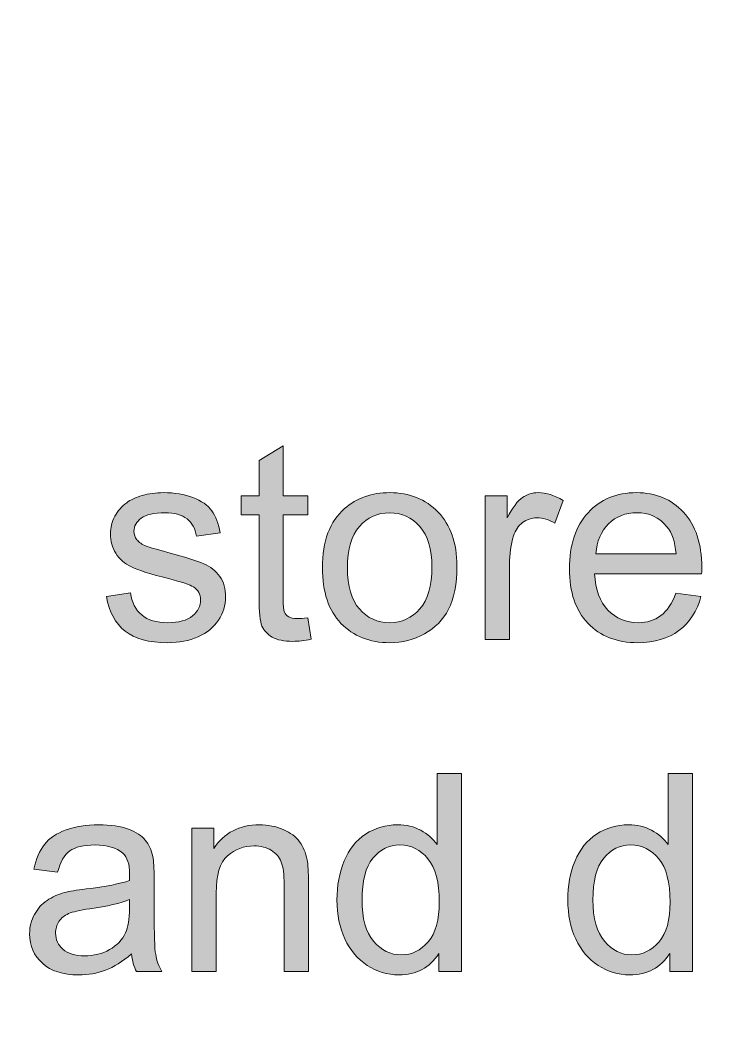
# Model space of a CAD drawing. Header units: inches. Extents: x -17.6 to 82.3, y -15.1 to 23.2.
# Drawn here: x 81.147 to 81.63, y -4.567 to -3.859 of the extents above; entities that cross this region are included whole.
import ezdxf

# ---------------------------------------------------------------- set-up
doc = ezdxf.new("R2010")
doc.units = ezdxf.units.IN
doc.header["$MEASUREMENT"] = 0
doc.layers.add('0_0', color=7, linetype='Continuous', lineweight=0)
doc.layers.add('G-ANNO-TTLB', color=7, linetype='Continuous', lineweight=0)

# ---------------------------------------------------------------- blocks, each defined once
blk = doc.blocks.new('Block_21')
at = {"layer": '0_0', "true_color": 0x000000, "transparency": 33554687}
h = blk.add_hatch(color=18, dxfattribs=at)
h.dxf.hatch_style = 2
edge = h.paths.add_edge_path()
edge.add_spline(control_points=[(81.34861, -4.2785), (81.34861, -4.2785), (81.35107, -4.29359), (81.35107, -4.29359), (81.34626, -4.29461), (81.34196, -4.29511), (81.33816, -4.29511), (81.33195, -4.29511), (81.32715, -4.29414), (81.32373, -4.29217), (81.32031, -4.2902), (81.3179, -4.28762), (81.31651, -4.28442), (81.31512, -4.28124), (81.31443, -4.27451), (81.31443, -4.26426), (81.31443, -4.26426), (81.31443, -4.20624), (81.31443, -4.20624), (81.31443, -4.20624), (81.30189, -4.20624), (81.30189, -4.20624), (81.30189, -4.20624), (81.30189, -4.19295), (81.30189, -4.19295), (81.30189, -4.19295), (81.31443, -4.19295), (81.31443, -4.19295), (81.31443, -4.19295), (81.31443, -4.16798), (81.31443, -4.16798), (81.31443, -4.16798), (81.33141, -4.15773), (81.33141, -4.15773), (81.33141, -4.15773), (81.33141, -4.19295), (81.33141, -4.19295), (81.33141, -4.19295), (81.34861, -4.19295), (81.34861, -4.19295), (81.34861, -4.19295), (81.34861, -4.20624), (81.34861, -4.20624), (81.34861, -4.20624), (81.33141, -4.20624), (81.33141, -4.20624), (81.33141, -4.20624), (81.33141, -4.2652), (81.33141, -4.2652), (81.33141, -4.27007), (81.33171, -4.27321), (81.33232, -4.2746), (81.33293, -4.276), (81.3339, -4.2771), (81.33526, -4.27793), (81.33662, -4.27875), (81.33857, -4.27916), (81.34109, -4.27916), (81.34299, -4.27916), (81.3455, -4.27894), (81.34861, -4.2785)], knot_values=[0, 0, 0, 0, 1, 1, 1, 2, 2, 2, 3, 3, 3, 4, 4, 4, 5, 5, 5, 6, 6, 6, 7, 7, 7, 8, 8, 8, 9, 9, 9, 10, 10, 10, 11, 11, 11, 12, 12, 12, 13, 13, 13, 14, 14, 14, 15, 15, 15, 16, 16, 16, 17, 17, 17, 18, 18, 18, 19, 19, 19, 20, 20, 20, 20], degree=3, periodic=0)
h = blk.add_hatch(color=18, dxfattribs=at)
h.dxf.hatch_style = 2
edge = h.paths.add_edge_path()
edge.add_spline(control_points=[(81.20722, -4.26369), (81.20722, -4.26369), (81.22412, -4.26103), (81.22412, -4.26103), (81.22507, -4.2678), (81.22773, -4.27299), (81.23206, -4.2766), (81.23638, -4.28021), (81.24246, -4.28201), (81.25024, -4.28201), (81.25808, -4.28201), (81.26392, -4.28041), (81.26771, -4.27721), (81.27151, -4.27402), (81.27341, -4.27026), (81.27341, -4.26596), (81.27341, -4.2621), (81.27173, -4.25906), (81.26836, -4.25685), (81.26603, -4.25533), (81.2602, -4.2534), (81.2509, -4.25106), (81.23836, -4.2479), (81.22968, -4.24516), (81.22484, -4.24284), (81.22, -4.24053), (81.21634, -4.23733), (81.21383, -4.23326), (81.21132, -4.22917), (81.21007, -4.22466), (81.21007, -4.21973), (81.21007, -4.21524), (81.2111, -4.21107), (81.21316, -4.20725), (81.21522, -4.20341), (81.21802, -4.20024), (81.22157, -4.1977), (81.22423, -4.19573), (81.22784, -4.19408), (81.23244, -4.19271), (81.23703, -4.19135), (81.24194, -4.19067), (81.24721, -4.19067), (81.25511, -4.19067), (81.26206, -4.19181), (81.26804, -4.19409), (81.27402, -4.19637), (81.27843, -4.19946), (81.28128, -4.20334), (81.28413, -4.20725), (81.28609, -4.21244), (81.28716, -4.21897), (81.28716, -4.21897), (81.27045, -4.22125), (81.27045, -4.22125), (81.26969, -4.21605), (81.2675, -4.21201), (81.26386, -4.20909), (81.26023, -4.20618), (81.25507, -4.20473), (81.24843, -4.20473), (81.24059, -4.20473), (81.23499, -4.20603), (81.23164, -4.20862), (81.22827, -4.21121), (81.22659, -4.21425), (81.22659, -4.21773), (81.22659, -4.21994), (81.22729, -4.22194), (81.22868, -4.22371), (81.23008, -4.22555), (81.23226, -4.22706), (81.23524, -4.22827), (81.23695, -4.22891), (81.24197, -4.23036), (81.25033, -4.23264), (81.26242, -4.23587), (81.27086, -4.23851), (81.27563, -4.24056), (81.28041, -4.24262), (81.28417, -4.24562), (81.28689, -4.24954), (81.28961, -4.25346), (81.29096, -4.25834), (81.29096, -4.26416), (81.29096, -4.26986), (81.28931, -4.27523), (81.28598, -4.28025), (81.28266, -4.28529), (81.27786, -4.28917), (81.27159, -4.29194), (81.26533, -4.29468), (81.25825, -4.29606), (81.25033, -4.29606), (81.23722, -4.29606), (81.22724, -4.29333), (81.22038, -4.2879), (81.21351, -4.28246), (81.20912, -4.27439), (81.20722, -4.26369)], knot_values=[0, 0, 0, 0, 1, 1, 1, 2, 2, 2, 3, 3, 3, 4, 4, 4, 5, 5, 5, 6, 6, 6, 7, 7, 7, 8, 8, 8, 9, 9, 9, 10, 10, 10, 11, 11, 11, 12, 12, 12, 13, 13, 13, 14, 14, 14, 15, 15, 15, 16, 16, 16, 17, 17, 17, 18, 18, 18, 19, 19, 19, 20, 20, 20, 21, 21, 21, 22, 22, 22, 23, 23, 23, 24, 24, 24, 25, 25, 25, 26, 26, 26, 27, 27, 27, 28, 28, 28, 29, 29, 29, 30, 30, 30, 31, 31, 31, 32, 32, 32, 33, 33, 33, 33], degree=3, periodic=0)
h = blk.add_hatch(color=18, dxfattribs=at)
h.dxf.hatch_style = 2
edge = h.paths.add_edge_path()
edge.add_spline(control_points=[(81.37652, -4.24337), (81.37652, -4.25628), (81.37933, -4.26595), (81.38496, -4.27238), (81.3906, -4.2788), (81.39768, -4.28201), (81.40622, -4.28201), (81.41471, -4.28201), (81.42177, -4.27878), (81.42741, -4.27233), (81.43304, -4.26587), (81.43585, -4.25602), (81.43585, -4.2428), (81.43585, -4.23033), (81.43302, -4.22088), (81.42735, -4.21446), (81.42169, -4.20803), (81.41465, -4.20482), (81.40622, -4.20482), (81.39768, -4.20482), (81.3906, -4.20802), (81.38496, -4.21441), (81.37933, -4.2208), (81.37652, -4.23046), (81.37652, -4.24337)], knot_values=[0, 0, 0, 0, 1, 1, 1, 2, 2, 2, 3, 3, 3, 4, 4, 4, 5, 5, 5, 6, 6, 6, 7, 7, 7, 8, 8, 8, 8], degree=3, periodic=0)
edge = h.paths.add_edge_path()
edge.add_spline(control_points=[(81.35894, -4.24337), (81.35894, -4.22469), (81.36414, -4.21087), (81.37451, -4.20188), (81.38319, -4.1944), (81.39376, -4.19067), (81.40622, -4.19067), (81.42008, -4.19067), (81.43142, -4.19522), (81.44021, -4.20429), (81.44902, -4.21338), (81.45342, -4.22593), (81.45342, -4.24194), (81.45342, -4.25492), (81.45147, -4.26512), (81.44758, -4.27257), (81.44368, -4.28), (81.43802, -4.28578), (81.43058, -4.28989), (81.42315, -4.294), (81.41503, -4.29606), (81.40622, -4.29606), (81.39212, -4.29606), (81.3807, -4.29153), (81.372, -4.28248), (81.36331, -4.27344), (81.35894, -4.26039), (81.35894, -4.24337)], knot_values=[0, 0, 0, 0, 1, 1, 1, 2, 2, 2, 3, 3, 3, 4, 4, 4, 5, 5, 5, 6, 6, 6, 7, 7, 7, 8, 8, 8, 9, 9, 9, 9], degree=3, periodic=0)
h = blk.add_hatch(color=18, dxfattribs=at)
h.dxf.hatch_style = 2
edge = h.paths.add_edge_path()
edge.add_spline(control_points=[(81.47325, -4.29378), (81.47325, -4.29378), (81.47325, -4.19295), (81.47325, -4.19295), (81.47325, -4.19295), (81.48863, -4.19295), (81.48863, -4.19295), (81.48863, -4.19295), (81.48863, -4.20824), (81.48863, -4.20824), (81.49257, -4.20109), (81.49619, -4.19637), (81.49951, -4.19409), (81.50283, -4.19181), (81.50648, -4.19067), (81.51047, -4.19067), (81.51624, -4.19067), (81.52209, -4.1925), (81.52805, -4.19618), (81.52805, -4.19618), (81.52216, -4.21204), (81.52216, -4.21204), (81.51799, -4.20957), (81.51381, -4.20833), (81.50963, -4.20833), (81.50589, -4.20833), (81.50254, -4.20946), (81.49957, -4.2117), (81.49658, -4.21395), (81.49447, -4.21707), (81.49319, -4.22106), (81.49129, -4.22713), (81.49034, -4.23378), (81.49034, -4.24099), (81.49034, -4.24099), (81.49034, -4.29378), (81.49034, -4.29378), (81.49034, -4.29378), (81.47325, -4.29378), (81.47325, -4.29378)], knot_values=[0, 0, 0, 0, 1, 1, 1, 2, 2, 2, 3, 3, 3, 4, 4, 4, 5, 5, 5, 6, 6, 6, 7, 7, 7, 8, 8, 8, 9, 9, 9, 10, 10, 10, 11, 11, 11, 12, 12, 12, 13, 13, 13, 13], degree=3, periodic=0)
h = blk.add_hatch(color=18, dxfattribs=at)
h.dxf.hatch_style = 2
edge = h.paths.add_edge_path()
edge.add_spline(control_points=[(81.55111, -4.23368), (81.55111, -4.23368), (81.60742, -4.23368), (81.60742, -4.23368), (81.60666, -4.22521), (81.60451, -4.21884), (81.60097, -4.2146), (81.59551, -4.20802), (81.58846, -4.20473), (81.57978, -4.20473), (81.57194, -4.20473), (81.56535, -4.20736), (81.55999, -4.21261), (81.55463, -4.21785), (81.55168, -4.22488), (81.55111, -4.23368)], knot_values=[0, 0, 0, 0, 1, 1, 1, 2, 2, 2, 3, 3, 3, 4, 4, 4, 5, 5, 5, 5], degree=3, periodic=0)
edge = h.paths.add_edge_path()
edge.add_spline(control_points=[(81.60723, -4.26131), (81.60723, -4.26131), (81.62489, -4.2635), (81.62489, -4.2635), (81.6221, -4.27382), (81.61694, -4.28182), (81.6094, -4.28752), (81.60187, -4.29321), (81.59226, -4.29606), (81.58054, -4.29606), (81.5658, -4.29606), (81.5541, -4.29152), (81.54546, -4.28244), (81.53682, -4.27336), (81.5325, -4.26062), (81.5325, -4.24422), (81.5325, -4.22725), (81.53687, -4.2141), (81.5456, -4.20473), (81.55433, -4.19535), (81.56567, -4.19067), (81.57959, -4.19067), (81.59307, -4.19067), (81.60409, -4.19526), (81.61263, -4.20444), (81.62118, -4.21362), (81.62546, -4.22654), (81.62546, -4.24318), (81.62546, -4.24419), (81.62542, -4.24571), (81.62535, -4.24773), (81.62535, -4.24773), (81.55016, -4.24773), (81.55016, -4.24773), (81.55079, -4.25882), (81.55393, -4.26729), (81.55957, -4.27318), (81.5652, -4.27907), (81.57222, -4.28201), (81.58065, -4.28201), (81.58691, -4.28201), (81.59226, -4.28037), (81.59668, -4.27707), (81.60111, -4.27378), (81.60463, -4.26853), (81.60723, -4.26131)], knot_values=[0, 0, 0, 0, 1, 1, 1, 2, 2, 2, 3, 3, 3, 4, 4, 4, 5, 5, 5, 6, 6, 6, 7, 7, 7, 8, 8, 8, 9, 9, 9, 10, 10, 10, 11, 11, 11, 12, 12, 12, 13, 13, 13, 14, 14, 14, 15, 15, 15, 15], degree=3, periodic=0)
h = blk.add_hatch(color=18, dxfattribs=at)
h.dxf.hatch_style = 2
edge = h.paths.add_edge_path()
edge.add_spline(control_points=[(81.38677, -4.47679), (81.38677, -4.48971), (81.38949, -4.49936), (81.39494, -4.50575), (81.40038, -4.51214), (81.40679, -4.51534), (81.4142, -4.51534), (81.42167, -4.51534), (81.42802, -4.51229), (81.43324, -4.50617), (81.43846, -4.50007), (81.44108, -4.49075), (81.44108, -4.47822), (81.44108, -4.46442), (81.43842, -4.45429), (81.43311, -4.44784), (81.42779, -4.44138), (81.42122, -4.43815), (81.41344, -4.43815), (81.40584, -4.43815), (81.3995, -4.44126), (81.39441, -4.44746), (81.38932, -4.45365), (81.38677, -4.46343), (81.38677, -4.47679)], knot_values=[0, 0, 0, 0, 1, 1, 1, 2, 2, 2, 3, 3, 3, 4, 4, 4, 5, 5, 5, 6, 6, 6, 7, 7, 7, 8, 8, 8, 8], degree=3, periodic=0)
edge = h.paths.add_edge_path()
edge.add_spline(control_points=[(81.44078, -4.52711), (81.44078, -4.52711), (81.44078, -4.51439), (81.44078, -4.51439), (81.43439, -4.52439), (81.42499, -4.52939), (81.4126, -4.52939), (81.40455, -4.52939), (81.39716, -4.52718), (81.39042, -4.52275), (81.38368, -4.51831), (81.37846, -4.51213), (81.37476, -4.50419), (81.37105, -4.49624), (81.36919, -4.48711), (81.36919, -4.47679), (81.36919, -4.46673), (81.37088, -4.4576), (81.37424, -4.4494), (81.37759, -4.4412), (81.38262, -4.43492), (81.38932, -4.43056), (81.39604, -4.42619), (81.40354, -4.424), (81.41184, -4.424), (81.41791, -4.424), (81.42331, -4.42528), (81.42806, -4.42786), (81.43281, -4.43041), (81.43667, -4.43376), (81.43964, -4.43787), (81.43964, -4.43787), (81.43964, -4.38793), (81.43964, -4.38793), (81.43964, -4.38793), (81.45665, -4.38793), (81.45665, -4.38793), (81.45665, -4.38793), (81.45665, -4.52711), (81.45665, -4.52711), (81.45665, -4.52711), (81.44078, -4.52711), (81.44078, -4.52711)], knot_values=[0, 0, 0, 0, 1, 1, 1, 2, 2, 2, 3, 3, 3, 4, 4, 4, 5, 5, 5, 6, 6, 6, 7, 7, 7, 8, 8, 8, 9, 9, 9, 10, 10, 10, 11, 11, 11, 12, 12, 12, 13, 13, 13, 14, 14, 14, 14], degree=3, periodic=0)
h = blk.add_hatch(color=18, dxfattribs=at)
h.dxf.hatch_style = 2
edge = h.paths.add_edge_path()
edge.add_spline(control_points=[(81.54894, -4.47679), (81.54894, -4.48971), (81.55165, -4.49936), (81.5571, -4.50575), (81.56254, -4.51214), (81.56896, -4.51534), (81.57636, -4.51534), (81.58384, -4.51534), (81.59018, -4.51229), (81.5954, -4.50617), (81.60063, -4.50007), (81.60324, -4.49075), (81.60324, -4.47822), (81.60324, -4.46442), (81.60059, -4.45429), (81.59527, -4.44784), (81.58995, -4.44138), (81.58339, -4.43815), (81.5756, -4.43815), (81.56801, -4.43815), (81.56166, -4.44126), (81.55657, -4.44746), (81.55149, -4.45365), (81.54894, -4.46343), (81.54894, -4.47679)], knot_values=[0, 0, 0, 0, 1, 1, 1, 2, 2, 2, 3, 3, 3, 4, 4, 4, 5, 5, 5, 6, 6, 6, 7, 7, 7, 8, 8, 8, 8], degree=3, periodic=0)
edge = h.paths.add_edge_path()
edge.add_spline(control_points=[(81.60295, -4.52711), (81.60295, -4.52711), (81.60295, -4.51439), (81.60295, -4.51439), (81.59656, -4.52439), (81.58716, -4.52939), (81.57476, -4.52939), (81.56672, -4.52939), (81.55933, -4.52718), (81.55259, -4.52275), (81.54584, -4.51831), (81.54062, -4.51213), (81.53692, -4.50419), (81.53322, -4.49624), (81.53136, -4.48711), (81.53136, -4.47679), (81.53136, -4.46673), (81.53304, -4.4576), (81.5364, -4.4494), (81.53975, -4.4412), (81.54479, -4.43492), (81.55149, -4.43056), (81.5582, -4.42619), (81.5657, -4.424), (81.574, -4.424), (81.58008, -4.424), (81.58548, -4.42528), (81.59022, -4.42786), (81.59497, -4.43041), (81.59884, -4.43376), (81.60181, -4.43787), (81.60181, -4.43787), (81.60181, -4.38793), (81.60181, -4.38793), (81.60181, -4.38793), (81.61882, -4.38793), (81.61882, -4.38793), (81.61882, -4.38793), (81.61882, -4.52711), (81.61882, -4.52711), (81.61882, -4.52711), (81.60295, -4.52711), (81.60295, -4.52711)], knot_values=[0, 0, 0, 0, 1, 1, 1, 2, 2, 2, 3, 3, 3, 4, 4, 4, 5, 5, 5, 6, 6, 6, 7, 7, 7, 8, 8, 8, 9, 9, 9, 10, 10, 10, 11, 11, 11, 12, 12, 12, 13, 13, 13, 14, 14, 14, 14], degree=3, periodic=0)
h = blk.add_hatch(color=18, dxfattribs=at)
h.dxf.hatch_style = 2
edge = h.paths.add_edge_path()
edge.add_spline(control_points=[(81.22347, -4.47651), (81.21726, -4.47904), (81.20795, -4.48119), (81.19556, -4.48296), (81.18853, -4.48398), (81.18355, -4.48512), (81.18064, -4.48638), (81.17773, -4.48764), (81.17548, -4.4895), (81.17391, -4.49193), (81.17232, -4.49437), (81.17152, -4.49708), (81.17152, -4.50005), (81.17152, -4.50461), (81.17326, -4.50841), (81.1767, -4.51145), (81.18015, -4.51449), (81.18519, -4.516), (81.19184, -4.516), (81.19843, -4.516), (81.20429, -4.51457), (81.20942, -4.51168), (81.21455, -4.5088), (81.2183, -4.50487), (81.2207, -4.49986), (81.22255, -4.496), (81.22347, -4.4903), (81.22347, -4.48277), (81.22347, -4.48277), (81.22347, -4.47651), (81.22347, -4.47651)], knot_values=[0, 0, 0, 0, 1, 1, 1, 2, 2, 2, 3, 3, 3, 4, 4, 4, 5, 5, 5, 6, 6, 6, 7, 7, 7, 8, 8, 8, 9, 9, 9, 10, 10, 10, 10], degree=3, periodic=0)
edge = h.paths.add_edge_path()
edge.add_spline(control_points=[(81.22488, -4.51468), (81.21856, -4.52006), (81.21246, -4.52386), (81.20661, -4.52607), (81.20076, -4.52828), (81.19447, -4.52939), (81.18777, -4.52939), (81.17669, -4.52939), (81.16817, -4.52668), (81.16222, -4.52128), (81.15628, -4.51586), (81.15329, -4.50895), (81.15329, -4.50053), (81.15329, -4.49559), (81.15443, -4.49109), (81.15667, -4.48699), (81.15891, -4.48292), (81.16187, -4.47964), (81.1655, -4.47717), (81.16914, -4.4747), (81.17323, -4.47283), (81.17779, -4.47157), (81.18115, -4.47069), (81.18621, -4.46984), (81.19298, -4.46901), (81.20679, -4.46737), (81.21695, -4.4654), (81.22347, -4.46312), (81.22352, -4.46077), (81.22355, -4.4593), (81.22355, -4.45866), (81.22355, -4.4517), (81.22195, -4.44679), (81.21872, -4.44394), (81.21436, -4.44008), (81.20786, -4.43815), (81.19925, -4.43815), (81.19122, -4.43815), (81.18528, -4.43956), (81.18145, -4.44237), (81.17763, -4.44519), (81.17479, -4.45018), (81.17296, -4.45733), (81.17296, -4.45733), (81.15625, -4.45505), (81.15625, -4.45505), (81.15777, -4.4479), (81.16026, -4.44213), (81.16374, -4.43773), (81.16722, -4.43332), (81.17225, -4.42995), (81.17885, -4.42756), (81.18542, -4.4252), (81.19305, -4.424), (81.20171, -4.424), (81.21033, -4.424), (81.21733, -4.42502), (81.22271, -4.42704), (81.22808, -4.42906), (81.23204, -4.43161), (81.23456, -4.43469), (81.2371, -4.43776), (81.23888, -4.44164), (81.23988, -4.44632), (81.24045, -4.44923), (81.24075, -4.45448), (81.24075, -4.46208), (81.24075, -4.46208), (81.24075, -4.48486), (81.24075, -4.48486), (81.24075, -4.50075), (81.2411, -4.5108), (81.24183, -4.51501), (81.24257, -4.51922), (81.244, -4.52325), (81.24615, -4.52711), (81.24615, -4.52711), (81.2283, -4.52711), (81.2283, -4.52711), (81.22654, -4.52357), (81.2254, -4.51942), (81.22488, -4.51468)], knot_values=[0, 0, 0, 0, 1, 1, 1, 2, 2, 2, 3, 3, 3, 4, 4, 4, 5, 5, 5, 6, 6, 6, 7, 7, 7, 8, 8, 8, 9, 9, 9, 10, 10, 10, 11, 11, 11, 12, 12, 12, 13, 13, 13, 14, 14, 14, 15, 15, 15, 16, 16, 16, 17, 17, 17, 18, 18, 18, 19, 19, 19, 20, 20, 20, 21, 21, 21, 22, 22, 22, 23, 23, 23, 24, 24, 24, 25, 25, 25, 26, 26, 26, 27, 27, 27, 27], degree=3, periodic=0)
h = blk.add_hatch(color=18, dxfattribs=at)
h.dxf.hatch_style = 2
edge = h.paths.add_edge_path()
edge.add_spline(control_points=[(81.26723, -4.52711), (81.26723, -4.52711), (81.26723, -4.42628), (81.26723, -4.42628), (81.26723, -4.42628), (81.28261, -4.42628), (81.28261, -4.42628), (81.28261, -4.42628), (81.28261, -4.44062), (81.28261, -4.44062), (81.29001, -4.42954), (81.30071, -4.424), (81.3147, -4.424), (81.32077, -4.424), (81.32636, -4.42509), (81.33146, -4.42729), (81.33656, -4.42946), (81.34037, -4.43233), (81.34291, -4.43587), (81.34543, -4.43941), (81.34721, -4.44363), (81.34823, -4.4485), (81.34885, -4.45166), (81.34918, -4.45721), (81.34918, -4.46512), (81.34918, -4.46512), (81.34918, -4.52711), (81.34918, -4.52711), (81.34918, -4.52711), (81.33209, -4.52711), (81.33209, -4.52711), (81.33209, -4.52711), (81.33209, -4.46578), (81.33209, -4.46578), (81.33209, -4.45882), (81.33141, -4.45361), (81.33008, -4.45015), (81.32875, -4.44671), (81.32639, -4.44396), (81.32301, -4.44191), (81.31963, -4.43985), (81.31565, -4.43882), (81.31109, -4.43882), (81.30382, -4.43882), (81.29753, -4.44112), (81.29225, -4.44575), (81.28697, -4.45037), (81.28432, -4.45913), (81.28432, -4.47205), (81.28432, -4.47205), (81.28432, -4.52711), (81.28432, -4.52711), (81.28432, -4.52711), (81.26723, -4.52711), (81.26723, -4.52711)], knot_values=[0, 0, 0, 0, 1, 1, 1, 2, 2, 2, 3, 3, 3, 4, 4, 4, 5, 5, 5, 6, 6, 6, 7, 7, 7, 8, 8, 8, 9, 9, 9, 10, 10, 10, 11, 11, 11, 12, 12, 12, 13, 13, 13, 14, 14, 14, 15, 15, 15, 16, 16, 16, 17, 17, 17, 18, 18, 18, 18], degree=3, periodic=0)
at = {"layer": '0_0'}
for points, knots in [([(81.34861, -4.2785), (81.34861, -4.2785), (81.35107, -4.29359), (81.35107, -4.29359), (81.34626, -4.29461), (81.34196, -4.29511), (81.33816, -4.29511), (81.33195, -4.29511), (81.32715, -4.29414), (81.32373, -4.29217), (81.32031, -4.2902), (81.3179, -4.28762), (81.31651, -4.28442), (81.31512, -4.28124), (81.31443, -4.27451), (81.31443, -4.26426), (81.31443, -4.26426), (81.31443, -4.20624), (81.31443, -4.20624), (81.31443, -4.20624), (81.30189, -4.20624), (81.30189, -4.20624), (81.30189, -4.20624), (81.30189, -4.19295), (81.30189, -4.19295), (81.30189, -4.19295), (81.31443, -4.19295), (81.31443, -4.19295), (81.31443, -4.19295), (81.31443, -4.16798), (81.31443, -4.16798), (81.31443, -4.16798), (81.33141, -4.15773), (81.33141, -4.15773), (81.33141, -4.15773), (81.33141, -4.19295), (81.33141, -4.19295), (81.33141, -4.19295), (81.34861, -4.19295), (81.34861, -4.19295), (81.34861, -4.19295), (81.34861, -4.20624), (81.34861, -4.20624), (81.34861, -4.20624), (81.33141, -4.20624), (81.33141, -4.20624), (81.33141, -4.20624), (81.33141, -4.2652), (81.33141, -4.2652), (81.33141, -4.27007), (81.33171, -4.27321), (81.33232, -4.2746), (81.33293, -4.276), (81.3339, -4.2771), (81.33526, -4.27793), (81.33662, -4.27875), (81.33857, -4.27916), (81.34109, -4.27916), (81.34299, -4.27916), (81.3455, -4.27894), (81.34861, -4.2785)], [0, 0, 0, 0, 1, 1, 1, 2, 2, 2, 3, 3, 3, 4, 4, 4, 5, 5, 5, 6, 6, 6, 7, 7, 7, 8, 8, 8, 9, 9, 9, 10, 10, 10, 11, 11, 11, 12, 12, 12, 13, 13, 13, 14, 14, 14, 15, 15, 15, 16, 16, 16, 17, 17, 17, 18, 18, 18, 19, 19, 19, 20, 20, 20, 20]), ([(81.20722, -4.26369), (81.20722, -4.26369), (81.22412, -4.26103), (81.22412, -4.26103), (81.22507, -4.2678), (81.22773, -4.27299), (81.23206, -4.2766), (81.23638, -4.28021), (81.24246, -4.28201), (81.25024, -4.28201), (81.25808, -4.28201), (81.26392, -4.28041), (81.26771, -4.27721), (81.27151, -4.27402), (81.27341, -4.27026), (81.27341, -4.26596), (81.27341, -4.2621), (81.27173, -4.25906), (81.26836, -4.25685), (81.26603, -4.25533), (81.2602, -4.2534), (81.2509, -4.25106), (81.23836, -4.2479), (81.22968, -4.24516), (81.22484, -4.24284), (81.22, -4.24053), (81.21634, -4.23733), (81.21383, -4.23326), (81.21132, -4.22917), (81.21007, -4.22466), (81.21007, -4.21973), (81.21007, -4.21524), (81.2111, -4.21107), (81.21316, -4.20725), (81.21522, -4.20341), (81.21802, -4.20024), (81.22157, -4.1977), (81.22423, -4.19573), (81.22784, -4.19408), (81.23244, -4.19271), (81.23703, -4.19135), (81.24194, -4.19067), (81.24721, -4.19067), (81.25511, -4.19067), (81.26206, -4.19181), (81.26804, -4.19409), (81.27402, -4.19637), (81.27843, -4.19946), (81.28128, -4.20334), (81.28413, -4.20725), (81.28609, -4.21244), (81.28716, -4.21897), (81.28716, -4.21897), (81.27045, -4.22125), (81.27045, -4.22125), (81.26969, -4.21605), (81.2675, -4.21201), (81.26386, -4.20909), (81.26023, -4.20618), (81.25507, -4.20473), (81.24843, -4.20473), (81.24059, -4.20473), (81.23499, -4.20603), (81.23164, -4.20862), (81.22827, -4.21121), (81.22659, -4.21425), (81.22659, -4.21773), (81.22659, -4.21994), (81.22729, -4.22194), (81.22868, -4.22371), (81.23008, -4.22555), (81.23226, -4.22706), (81.23524, -4.22827), (81.23695, -4.22891), (81.24197, -4.23036), (81.25033, -4.23264), (81.26242, -4.23587), (81.27086, -4.23851), (81.27563, -4.24056), (81.28041, -4.24262), (81.28417, -4.24562), (81.28689, -4.24954), (81.28961, -4.25346), (81.29096, -4.25834), (81.29096, -4.26416), (81.29096, -4.26986), (81.28931, -4.27523), (81.28598, -4.28025), (81.28266, -4.28529), (81.27786, -4.28917), (81.27159, -4.29194), (81.26533, -4.29468), (81.25825, -4.29606), (81.25033, -4.29606), (81.23722, -4.29606), (81.22724, -4.29333), (81.22038, -4.2879), (81.21351, -4.28246), (81.20912, -4.27439), (81.20722, -4.26369)], [0, 0, 0, 0, 1, 1, 1, 2, 2, 2, 3, 3, 3, 4, 4, 4, 5, 5, 5, 6, 6, 6, 7, 7, 7, 8, 8, 8, 9, 9, 9, 10, 10, 10, 11, 11, 11, 12, 12, 12, 13, 13, 13, 14, 14, 14, 15, 15, 15, 16, 16, 16, 17, 17, 17, 18, 18, 18, 19, 19, 19, 20, 20, 20, 21, 21, 21, 22, 22, 22, 23, 23, 23, 24, 24, 24, 25, 25, 25, 26, 26, 26, 27, 27, 27, 28, 28, 28, 29, 29, 29, 30, 30, 30, 31, 31, 31, 32, 32, 32, 33, 33, 33, 33]), ([(81.35894, -4.24337), (81.35894, -4.22469), (81.36414, -4.21087), (81.37451, -4.20188), (81.38319, -4.1944), (81.39376, -4.19067), (81.40622, -4.19067), (81.42008, -4.19067), (81.43142, -4.19522), (81.44021, -4.20429), (81.44902, -4.21338), (81.45342, -4.22593), (81.45342, -4.24194), (81.45342, -4.25492), (81.45147, -4.26512), (81.44758, -4.27257), (81.44368, -4.28), (81.43802, -4.28578), (81.43058, -4.28989), (81.42315, -4.294), (81.41503, -4.29606), (81.40622, -4.29606), (81.39212, -4.29606), (81.3807, -4.29153), (81.372, -4.28248), (81.36331, -4.27344), (81.35894, -4.26039), (81.35894, -4.24337)], [0, 0, 0, 0, 1, 1, 1, 2, 2, 2, 3, 3, 3, 4, 4, 4, 5, 5, 5, 6, 6, 6, 7, 7, 7, 8, 8, 8, 9, 9, 9, 9]), ([(81.47325, -4.29378), (81.47325, -4.29378), (81.47325, -4.19295), (81.47325, -4.19295), (81.47325, -4.19295), (81.48863, -4.19295), (81.48863, -4.19295), (81.48863, -4.19295), (81.48863, -4.20824), (81.48863, -4.20824), (81.49257, -4.20109), (81.49619, -4.19637), (81.49951, -4.19409), (81.50283, -4.19181), (81.50648, -4.19067), (81.51047, -4.19067), (81.51624, -4.19067), (81.52209, -4.1925), (81.52805, -4.19618), (81.52805, -4.19618), (81.52216, -4.21204), (81.52216, -4.21204), (81.51799, -4.20957), (81.51381, -4.20833), (81.50963, -4.20833), (81.50589, -4.20833), (81.50254, -4.20946), (81.49957, -4.2117), (81.49658, -4.21395), (81.49447, -4.21707), (81.49319, -4.22106), (81.49129, -4.22713), (81.49034, -4.23378), (81.49034, -4.24099), (81.49034, -4.24099), (81.49034, -4.29378), (81.49034, -4.29378), (81.49034, -4.29378), (81.47325, -4.29378), (81.47325, -4.29378)], [0, 0, 0, 0, 1, 1, 1, 2, 2, 2, 3, 3, 3, 4, 4, 4, 5, 5, 5, 6, 6, 6, 7, 7, 7, 8, 8, 8, 9, 9, 9, 10, 10, 10, 11, 11, 11, 12, 12, 12, 13, 13, 13, 13]), ([(81.60723, -4.26131), (81.60723, -4.26131), (81.62489, -4.2635), (81.62489, -4.2635), (81.6221, -4.27382), (81.61694, -4.28182), (81.6094, -4.28752), (81.60187, -4.29321), (81.59226, -4.29606), (81.58054, -4.29606), (81.5658, -4.29606), (81.5541, -4.29152), (81.54546, -4.28244), (81.53682, -4.27336), (81.5325, -4.26062), (81.5325, -4.24422), (81.5325, -4.22725), (81.53687, -4.2141), (81.5456, -4.20473), (81.55433, -4.19535), (81.56567, -4.19067), (81.57959, -4.19067), (81.59307, -4.19067), (81.60409, -4.19526), (81.61263, -4.20444), (81.62118, -4.21362), (81.62546, -4.22654), (81.62546, -4.24318), (81.62546, -4.24419), (81.62542, -4.24571), (81.62535, -4.24773), (81.62535, -4.24773), (81.55016, -4.24773), (81.55016, -4.24773), (81.55079, -4.25882), (81.55393, -4.26729), (81.55957, -4.27318), (81.5652, -4.27907), (81.57222, -4.28201), (81.58065, -4.28201), (81.58691, -4.28201), (81.59226, -4.28037), (81.59668, -4.27707), (81.60111, -4.27378), (81.60463, -4.26853), (81.60723, -4.26131)], [0, 0, 0, 0, 1, 1, 1, 2, 2, 2, 3, 3, 3, 4, 4, 4, 5, 5, 5, 6, 6, 6, 7, 7, 7, 8, 8, 8, 9, 9, 9, 10, 10, 10, 11, 11, 11, 12, 12, 12, 13, 13, 13, 14, 14, 14, 15, 15, 15, 15]), ([(81.37652, -4.24337), (81.37652, -4.25628), (81.37933, -4.26595), (81.38496, -4.27238), (81.3906, -4.2788), (81.39768, -4.28201), (81.40622, -4.28201), (81.41471, -4.28201), (81.42177, -4.27878), (81.42741, -4.27233), (81.43304, -4.26587), (81.43585, -4.25602), (81.43585, -4.2428), (81.43585, -4.23033), (81.43302, -4.22088), (81.42735, -4.21446), (81.42169, -4.20803), (81.41465, -4.20482), (81.40622, -4.20482), (81.39768, -4.20482), (81.3906, -4.20802), (81.38496, -4.21441), (81.37933, -4.2208), (81.37652, -4.23046), (81.37652, -4.24337)], [0, 0, 0, 0, 1, 1, 1, 2, 2, 2, 3, 3, 3, 4, 4, 4, 5, 5, 5, 6, 6, 6, 7, 7, 7, 8, 8, 8, 8]), ([(81.55111, -4.23368), (81.55111, -4.23368), (81.60742, -4.23368), (81.60742, -4.23368), (81.60666, -4.22521), (81.60451, -4.21884), (81.60097, -4.2146), (81.59551, -4.20802), (81.58846, -4.20473), (81.57978, -4.20473), (81.57194, -4.20473), (81.56535, -4.20736), (81.55999, -4.21261), (81.55463, -4.21785), (81.55168, -4.22488), (81.55111, -4.23368)], [0, 0, 0, 0, 1, 1, 1, 2, 2, 2, 3, 3, 3, 4, 4, 4, 5, 5, 5, 5]), ([(81.44078, -4.52711), (81.44078, -4.52711), (81.44078, -4.51439), (81.44078, -4.51439), (81.43439, -4.52439), (81.42499, -4.52939), (81.4126, -4.52939), (81.40455, -4.52939), (81.39716, -4.52718), (81.39042, -4.52275), (81.38368, -4.51831), (81.37846, -4.51213), (81.37476, -4.50419), (81.37105, -4.49624), (81.36919, -4.48711), (81.36919, -4.47679), (81.36919, -4.46673), (81.37088, -4.4576), (81.37424, -4.4494), (81.37759, -4.4412), (81.38262, -4.43492), (81.38932, -4.43056), (81.39604, -4.42619), (81.40354, -4.424), (81.41184, -4.424), (81.41791, -4.424), (81.42331, -4.42528), (81.42806, -4.42786), (81.43281, -4.43041), (81.43667, -4.43376), (81.43964, -4.43787), (81.43964, -4.43787), (81.43964, -4.38793), (81.43964, -4.38793), (81.43964, -4.38793), (81.45665, -4.38793), (81.45665, -4.38793), (81.45665, -4.38793), (81.45665, -4.52711), (81.45665, -4.52711), (81.45665, -4.52711), (81.44078, -4.52711), (81.44078, -4.52711)], [0, 0, 0, 0, 1, 1, 1, 2, 2, 2, 3, 3, 3, 4, 4, 4, 5, 5, 5, 6, 6, 6, 7, 7, 7, 8, 8, 8, 9, 9, 9, 10, 10, 10, 11, 11, 11, 12, 12, 12, 13, 13, 13, 14, 14, 14, 14]), ([(81.60295, -4.52711), (81.60295, -4.52711), (81.60295, -4.51439), (81.60295, -4.51439), (81.59656, -4.52439), (81.58716, -4.52939), (81.57476, -4.52939), (81.56672, -4.52939), (81.55933, -4.52718), (81.55259, -4.52275), (81.54584, -4.51831), (81.54062, -4.51213), (81.53692, -4.50419), (81.53322, -4.49624), (81.53136, -4.48711), (81.53136, -4.47679), (81.53136, -4.46673), (81.53304, -4.4576), (81.5364, -4.4494), (81.53975, -4.4412), (81.54479, -4.43492), (81.55149, -4.43056), (81.5582, -4.42619), (81.5657, -4.424), (81.574, -4.424), (81.58008, -4.424), (81.58548, -4.42528), (81.59022, -4.42786), (81.59497, -4.43041), (81.59884, -4.43376), (81.60181, -4.43787), (81.60181, -4.43787), (81.60181, -4.38793), (81.60181, -4.38793), (81.60181, -4.38793), (81.61882, -4.38793), (81.61882, -4.38793), (81.61882, -4.38793), (81.61882, -4.52711), (81.61882, -4.52711), (81.61882, -4.52711), (81.60295, -4.52711), (81.60295, -4.52711)], [0, 0, 0, 0, 1, 1, 1, 2, 2, 2, 3, 3, 3, 4, 4, 4, 5, 5, 5, 6, 6, 6, 7, 7, 7, 8, 8, 8, 9, 9, 9, 10, 10, 10, 11, 11, 11, 12, 12, 12, 13, 13, 13, 14, 14, 14, 14]), ([(81.22488, -4.51468), (81.21856, -4.52006), (81.21246, -4.52386), (81.20661, -4.52607), (81.20076, -4.52828), (81.19447, -4.52939), (81.18777, -4.52939), (81.17669, -4.52939), (81.16817, -4.52668), (81.16222, -4.52128), (81.15628, -4.51586), (81.15329, -4.50895), (81.15329, -4.50053), (81.15329, -4.49559), (81.15443, -4.49109), (81.15667, -4.48699), (81.15891, -4.48292), (81.16187, -4.47964), (81.1655, -4.47717), (81.16914, -4.4747), (81.17323, -4.47283), (81.17779, -4.47157), (81.18115, -4.47069), (81.18621, -4.46984), (81.19298, -4.46901), (81.20679, -4.46737), (81.21695, -4.4654), (81.22347, -4.46312), (81.22352, -4.46077), (81.22355, -4.4593), (81.22355, -4.45866), (81.22355, -4.4517), (81.22195, -4.44679), (81.21872, -4.44394), (81.21436, -4.44008), (81.20786, -4.43815), (81.19925, -4.43815), (81.19122, -4.43815), (81.18528, -4.43956), (81.18145, -4.44237), (81.17763, -4.44519), (81.17479, -4.45018), (81.17296, -4.45733), (81.17296, -4.45733), (81.15625, -4.45505), (81.15625, -4.45505), (81.15777, -4.4479), (81.16026, -4.44213), (81.16374, -4.43773), (81.16722, -4.43332), (81.17225, -4.42995), (81.17885, -4.42756), (81.18542, -4.4252), (81.19305, -4.424), (81.20171, -4.424), (81.21033, -4.424), (81.21733, -4.42502), (81.22271, -4.42704), (81.22808, -4.42906), (81.23204, -4.43161), (81.23456, -4.43469), (81.2371, -4.43776), (81.23888, -4.44164), (81.23988, -4.44632), (81.24045, -4.44923), (81.24075, -4.45448), (81.24075, -4.46208), (81.24075, -4.46208), (81.24075, -4.48486), (81.24075, -4.48486), (81.24075, -4.50075), (81.2411, -4.5108), (81.24183, -4.51501), (81.24257, -4.51922), (81.244, -4.52325), (81.24615, -4.52711), (81.24615, -4.52711), (81.2283, -4.52711), (81.2283, -4.52711), (81.22654, -4.52357), (81.2254, -4.51942), (81.22488, -4.51468)], [0, 0, 0, 0, 1, 1, 1, 2, 2, 2, 3, 3, 3, 4, 4, 4, 5, 5, 5, 6, 6, 6, 7, 7, 7, 8, 8, 8, 9, 9, 9, 10, 10, 10, 11, 11, 11, 12, 12, 12, 13, 13, 13, 14, 14, 14, 15, 15, 15, 16, 16, 16, 17, 17, 17, 18, 18, 18, 19, 19, 19, 20, 20, 20, 21, 21, 21, 22, 22, 22, 23, 23, 23, 24, 24, 24, 25, 25, 25, 26, 26, 26, 27, 27, 27, 27]), ([(81.26723, -4.52711), (81.26723, -4.52711), (81.26723, -4.42628), (81.26723, -4.42628), (81.26723, -4.42628), (81.28261, -4.42628), (81.28261, -4.42628), (81.28261, -4.42628), (81.28261, -4.44062), (81.28261, -4.44062), (81.29001, -4.42954), (81.30071, -4.424), (81.3147, -4.424), (81.32077, -4.424), (81.32636, -4.42509), (81.33146, -4.42729), (81.33656, -4.42946), (81.34037, -4.43233), (81.34291, -4.43587), (81.34543, -4.43941), (81.34721, -4.44363), (81.34823, -4.4485), (81.34885, -4.45166), (81.34918, -4.45721), (81.34918, -4.46512), (81.34918, -4.46512), (81.34918, -4.52711), (81.34918, -4.52711), (81.34918, -4.52711), (81.33209, -4.52711), (81.33209, -4.52711), (81.33209, -4.52711), (81.33209, -4.46578), (81.33209, -4.46578), (81.33209, -4.45882), (81.33141, -4.45361), (81.33008, -4.45015), (81.32875, -4.44671), (81.32639, -4.44396), (81.32301, -4.44191), (81.31963, -4.43985), (81.31565, -4.43882), (81.31109, -4.43882), (81.30382, -4.43882), (81.29753, -4.44112), (81.29225, -4.44575), (81.28697, -4.45037), (81.28432, -4.45913), (81.28432, -4.47205), (81.28432, -4.47205), (81.28432, -4.52711), (81.28432, -4.52711), (81.28432, -4.52711), (81.26723, -4.52711), (81.26723, -4.52711)], [0, 0, 0, 0, 1, 1, 1, 2, 2, 2, 3, 3, 3, 4, 4, 4, 5, 5, 5, 6, 6, 6, 7, 7, 7, 8, 8, 8, 9, 9, 9, 10, 10, 10, 11, 11, 11, 12, 12, 12, 13, 13, 13, 14, 14, 14, 15, 15, 15, 16, 16, 16, 17, 17, 17, 18, 18, 18, 18]), ([(81.38677, -4.47679), (81.38677, -4.48971), (81.38949, -4.49936), (81.39494, -4.50575), (81.40038, -4.51214), (81.40679, -4.51534), (81.4142, -4.51534), (81.42167, -4.51534), (81.42802, -4.51229), (81.43324, -4.50617), (81.43846, -4.50007), (81.44108, -4.49075), (81.44108, -4.47822), (81.44108, -4.46442), (81.43842, -4.45429), (81.43311, -4.44784), (81.42779, -4.44138), (81.42122, -4.43815), (81.41344, -4.43815), (81.40584, -4.43815), (81.3995, -4.44126), (81.39441, -4.44746), (81.38932, -4.45365), (81.38677, -4.46343), (81.38677, -4.47679)], [0, 0, 0, 0, 1, 1, 1, 2, 2, 2, 3, 3, 3, 4, 4, 4, 5, 5, 5, 6, 6, 6, 7, 7, 7, 8, 8, 8, 8]), ([(81.54894, -4.47679), (81.54894, -4.48971), (81.55165, -4.49936), (81.5571, -4.50575), (81.56254, -4.51214), (81.56896, -4.51534), (81.57636, -4.51534), (81.58384, -4.51534), (81.59018, -4.51229), (81.5954, -4.50617), (81.60063, -4.50007), (81.60324, -4.49075), (81.60324, -4.47822), (81.60324, -4.46442), (81.60059, -4.45429), (81.59527, -4.44784), (81.58995, -4.44138), (81.58339, -4.43815), (81.5756, -4.43815), (81.56801, -4.43815), (81.56166, -4.44126), (81.55657, -4.44746), (81.55149, -4.45365), (81.54894, -4.46343), (81.54894, -4.47679)], [0, 0, 0, 0, 1, 1, 1, 2, 2, 2, 3, 3, 3, 4, 4, 4, 5, 5, 5, 6, 6, 6, 7, 7, 7, 8, 8, 8, 8]), ([(81.22347, -4.47651), (81.21726, -4.47904), (81.20795, -4.48119), (81.19556, -4.48296), (81.18853, -4.48398), (81.18355, -4.48512), (81.18064, -4.48638), (81.17773, -4.48764), (81.17548, -4.4895), (81.17391, -4.49193), (81.17232, -4.49437), (81.17152, -4.49708), (81.17152, -4.50005), (81.17152, -4.50461), (81.17326, -4.50841), (81.1767, -4.51145), (81.18015, -4.51449), (81.18519, -4.516), (81.19184, -4.516), (81.19843, -4.516), (81.20429, -4.51457), (81.20942, -4.51168), (81.21455, -4.5088), (81.2183, -4.50487), (81.2207, -4.49986), (81.22255, -4.496), (81.22347, -4.4903), (81.22347, -4.48277), (81.22347, -4.48277), (81.22347, -4.47651), (81.22347, -4.47651)], [0, 0, 0, 0, 1, 1, 1, 2, 2, 2, 3, 3, 3, 4, 4, 4, 5, 5, 5, 6, 6, 6, 7, 7, 7, 8, 8, 8, 9, 9, 9, 10, 10, 10, 10])]:
    blk.add_open_spline(points, degree=3, knots=knots, dxfattribs=at)
blk = doc.blocks.new('Block_20')
at = {"layer": '0_0'}
blk.add_blockref('Block_21', (0, 0), dxfattribs=at)

msp = doc.modelspace()

# ---------------------------------------------------------------- hatches: boundary and pattern name
at = {"layer": 'G-ANNO-TTLB', "true_color": 0xff00ff, "transparency": 33554687}
h = msp.add_hatch(color=6, dxfattribs=at)
edge = h.paths.add_edge_path()
edge.add_spline(control_points=[(82.33927, 23.06401), (82.33927, 23.06401), (82.33927, -11.06099), (82.33927, -11.06099), (82.33927, -11.06099), (78.15227, -11.06099), (78.15227, -11.06099), (78.15227, -11.06099), (78.15227, 23.06401), (78.15227, 23.06401), (78.15227, 23.06401), (82.33927, 23.06401), (82.33927, 23.06401)], knot_values=[0, 0, 0, 0, 1, 1, 1, 2, 2, 2, 3, 3, 3, 4, 4, 4, 4], degree=3, periodic=0)
edge = h.paths.add_edge_path()
edge.add_spline(control_points=[(82.21427, 22.93901), (82.21427, 22.93901), (78.27727, 22.93901), (78.27727, 22.93901), (78.27727, 22.93901), (78.27727, -10.93599), (78.27727, -10.93599), (78.27727, -10.93599), (82.21427, -10.93599), (82.21427, -10.93599), (82.21427, -10.93599), (82.21427, 22.93901), (82.21427, 22.93901)], knot_values=[0, 0, 0, 0, 1, 1, 1, 2, 2, 2, 3, 3, 3, 4, 4, 4, 4], degree=3, periodic=0)
edge.add_line((82.21427, 22.93901), (82.21427, 22.93901))

# ---------------------------------------------------------------- linework, layer by layer
at = {"layer": 'G-ANNO-TTLB'}
for points in [[(82.33927, 23.06401), (82.33927, 23.06401), (82.33927, -11.06099), (82.33927, -11.06099), (82.33927, -11.06099), (78.15227, -11.06099), (78.15227, -11.06099), (78.15227, -11.06099), (78.15227, 23.06401), (78.15227, 23.06401), (78.15227, 23.06401), (82.33927, 23.06401), (82.33927, 23.06401)], [(82.21427, 22.93901), (82.21427, 22.93901), (78.27727, 22.93901), (78.27727, 22.93901), (78.27727, 22.93901), (78.27727, -10.93599), (78.27727, -10.93599), (78.27727, -10.93599), (82.21427, -10.93599), (82.21427, -10.93599), (82.21427, -10.93599), (82.21427, 22.93901), (82.21427, 22.93901)]]:
    msp.add_open_spline(points, degree=3, knots=[0, 0, 0, 0, 1, 1, 1, 2, 2, 2, 3, 3, 3, 4, 4, 4, 4], dxfattribs=at)

# ---------------------------------------------------------------- block references
at = {"layer": '0_0'}
msp.add_blockref('Block_20', (0, 0), dxfattribs=at)

doc.saveas('drawing.dxf')
